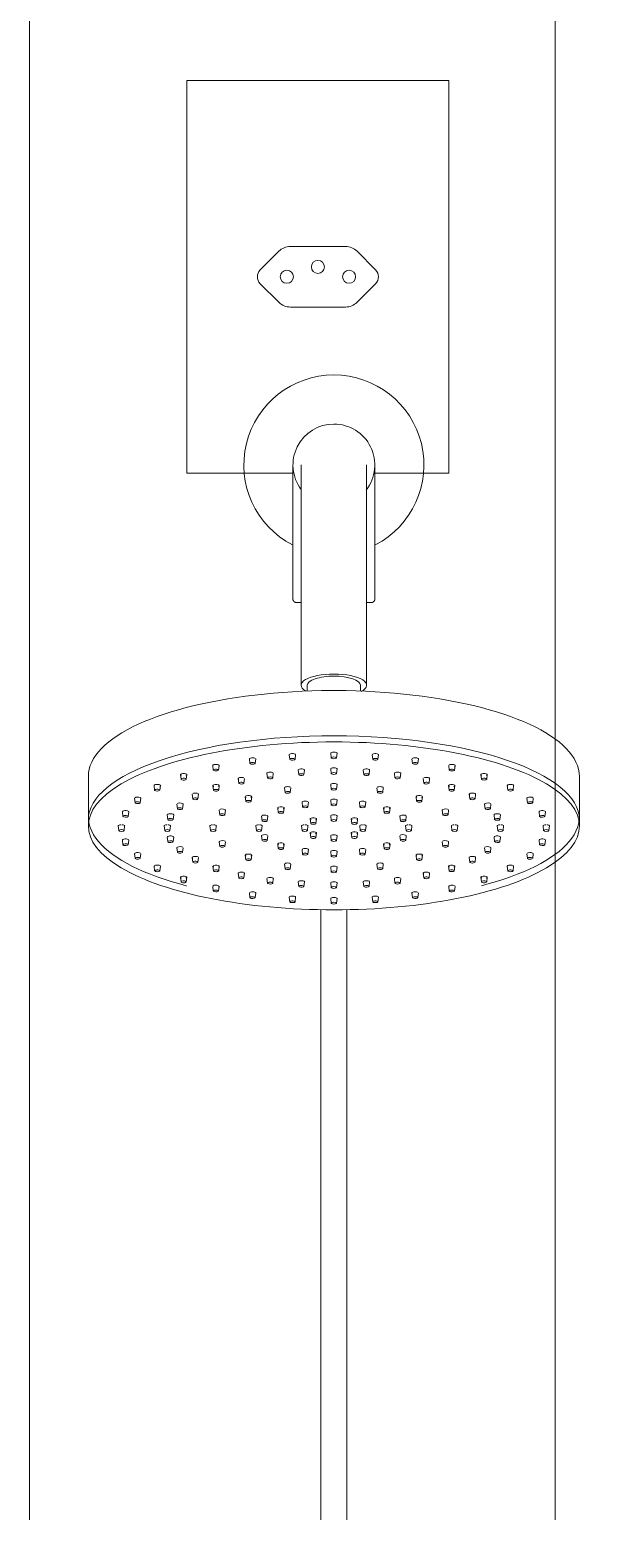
# Model space of a CAD drawing. Header units: millimetres. Extents: x 1525 to 16923, y -16874 to 3225.
# Drawn here: x 7745.4 to 7916.6, y 2102.8 to 2555.5 of the extents above; entities that cross this region are included whole.
import ezdxf

# ---------------------------------------------------------------- set-up
doc = ezdxf.new("R2010")
doc.units = ezdxf.units.MM
for name, color, linetype, lineweight in [('E-ELEC-FIXT', 91, 'Continuous', 9), ('G-ANNO-TEXT', 231, 'Continuous', 9), ('P-SANR-FIXT', 6, 'Continuous', 9)]:
    doc.layers.add(name, color=color, linetype=linetype, lineweight=lineweight)

# ---------------------------------------------------------------- blocks, each defined once
blk = doc.blocks.new('Chuveiro Eden LEED - Único-4865366-ELEVAÇÃO 3 BANHEIRO SUÍTE')
at = {"layer": 'P-SANR-FIXT', "color": 8}
for p, q in [((-15887.28, 2422.5), (-15887.28, 2381.5)), ((-15862.28, 2381.5), (-15862.28, 2422.5)), ((-15884.78, 2385.65), (-15884.78, 2355.21)), ((-15864.78, 2355.21), (-15864.78, 2385.65)), ((-15882.9, 2355.21), (-15882.9, 2353.37)), ((-15866.66, 2353.35), (-15866.66, 2355.21)), ((-15900.59, 2332.73), (-15900.41, 2331.32)), ((-15898.81, 2331.32), (-15898.63, 2332.73)), ((-15888.41, 2333.99), (-15888.24, 2332.58)), ((-15886.64, 2332.58), (-15886.46, 2333.99)), ((-15875.76, 2334.42), (-15875.58, 2333.01)), ((-15873.98, 2333.01), (-15873.81, 2334.42)), ((-15863.1, 2333.99), (-15862.92, 2332.58)), ((-15861.32, 2332.58), (-15861.15, 2333.99)), ((-15850.93, 2332.73), (-15850.75, 2331.32)), ((-15849.15, 2331.32), (-15848.98, 2332.73)), ((-15949.78, 2327.27), (-15949.78, 2315.06)), ((-15921.63, 2327.92), (-15921.46, 2326.51)), ((-15919.86, 2326.51), (-15919.68, 2327.92)), ((-15911.8, 2330.68), (-15911.63, 2329.27)), ((-15910.03, 2329.27), (-15909.85, 2330.68)), ((-15895.23, 2328.3), (-15895.05, 2326.9)), ((-15893.45, 2326.9), (-15893.28, 2328.3)), ((-15885.68, 2329.29), (-15885.51, 2327.89)), ((-15883.91, 2327.89), (-15883.73, 2329.29)), ((-15875.76, 2329.63), (-15875.58, 2328.22)), ((-15873.98, 2328.22), (-15873.81, 2329.63)), ((-15865.83, 2329.29), (-15865.65, 2327.89)), ((-15864.05, 2327.89), (-15863.88, 2329.29)), ((-15856.28, 2328.3), (-15856.11, 2326.9)), ((-15854.51, 2326.9), (-15854.33, 2328.3)), ((-15839.71, 2330.68), (-15839.53, 2329.27)), ((-15837.93, 2329.27), (-15837.76, 2330.68)), ((-15829.88, 2327.92), (-15829.7, 2326.51)), ((-15828.1, 2326.51), (-15827.93, 2327.92)), ((-15799.78, 2315.06), (-15799.78, 2327.27)), ((-15929.7, 2324.55), (-15929.53, 2323.15)), ((-15927.93, 2323.15), (-15927.75, 2324.55)), ((-15911.74, 2324.53), (-15911.56, 2323.12)), ((-15909.96, 2323.12), (-15909.78, 2324.53)), ((-15904.02, 2326.69), (-15903.85, 2325.29)), ((-15902.25, 2325.29), (-15902.07, 2326.69)), ((-15889.87, 2323.88), (-15889.69, 2322.47)), ((-15888.1, 2322.47), (-15887.92, 2323.88)), ((-15875.76, 2324.84), (-15875.58, 2323.43)), ((-15873.98, 2323.43), (-15873.81, 2324.84)), ((-15861.64, 2323.88), (-15861.47, 2322.47)), ((-15859.87, 2322.47), (-15859.69, 2323.88)), ((-15847.49, 2326.69), (-15847.31, 2325.29)), ((-15845.71, 2325.29), (-15845.54, 2326.69)), ((-15839.78, 2324.53), (-15839.6, 2323.12)), ((-15838, 2323.12), (-15837.83, 2324.53)), ((-15821.81, 2324.55), (-15821.63, 2323.15)), ((-15820.03, 2323.15), (-15819.86, 2324.55)), ((-15935.7, 2320.72), (-15935.52, 2319.31)), ((-15933.93, 2319.31), (-15933.75, 2320.72)), ((-15922.77, 2318.88), (-15922.59, 2317.48)), ((-15920.99, 2317.48), (-15920.81, 2318.88)), ((-15918.06, 2321.89), (-15917.89, 2320.49)), ((-15916.29, 2320.49), (-15916.11, 2321.89)), ((-15901.84, 2321.14), (-15901.66, 2319.74)), ((-15900.06, 2319.74), (-15899.89, 2321.14)), ((-15884.51, 2319.46), (-15884.34, 2318.05)), ((-15882.74, 2318.05), (-15882.56, 2319.46)), ((-15875.76, 2320.05), (-15875.58, 2318.64)), ((-15873.98, 2318.64), (-15873.81, 2320.05)), ((-15867, 2319.46), (-15866.82, 2318.05)), ((-15865.22, 2318.05), (-15865.05, 2319.46)), ((-15849.68, 2321.14), (-15849.5, 2319.74)), ((-15847.9, 2319.74), (-15847.72, 2321.14)), ((-15833.45, 2321.89), (-15833.27, 2320.49)), ((-15831.67, 2320.49), (-15831.5, 2321.89)), ((-15828.75, 2318.88), (-15828.57, 2317.48)), ((-15826.97, 2317.48), (-15826.8, 2318.88)), ((-15815.81, 2320.72), (-15815.64, 2319.31)), ((-15814.04, 2319.31), (-15813.86, 2320.72)), ((-15949.78, 2314.12), (-15949.78, 2312.24)), ((-15939.39, 2316.55), (-15939.22, 2315.15)), ((-15937.62, 2315.15), (-15937.44, 2316.55)), ((-15925.66, 2315.62), (-15925.48, 2314.21)), ((-15923.89, 2314.21), (-15923.71, 2315.62)), ((-15909.83, 2317.05), (-15909.65, 2315.65)), ((-15908.06, 2315.65), (-15907.88, 2317.05)), ((-15896.9, 2315.22), (-15896.72, 2313.81)), ((-15895.12, 2313.81), (-15894.95, 2315.22)), ((-15891.94, 2317.76), (-15891.76, 2316.35)), ((-15890.16, 2316.35), (-15889.99, 2317.76)), ((-15882.04, 2314.37), (-15881.86, 2312.97)), ((-15880.26, 2312.97), (-15880.09, 2314.37)), ((-15875.76, 2315.26), (-15875.58, 2313.86)), ((-15873.98, 2313.86), (-15873.81, 2315.26)), ((-15869.47, 2314.37), (-15869.3, 2312.97)), ((-15867.7, 2312.97), (-15867.52, 2314.37)), ((-15859.58, 2317.76), (-15859.4, 2316.35)), ((-15857.8, 2316.35), (-15857.62, 2317.76)), ((-15854.61, 2315.22), (-15854.44, 2313.81)), ((-15852.84, 2313.81), (-15852.66, 2315.22)), ((-15841.68, 2317.05), (-15841.5, 2315.65)), ((-15839.91, 2315.65), (-15839.73, 2317.05)), ((-15825.85, 2315.62), (-15825.67, 2314.21)), ((-15824.08, 2314.21), (-15823.9, 2315.62)), ((-15812.12, 2316.55), (-15811.94, 2315.15)), ((-15810.35, 2315.15), (-15810.17, 2316.55)), ((-15799.78, 2312.24), (-15799.78, 2314.12)), ((-15940.64, 2312.22), (-15940.46, 2310.82)), ((-15938.86, 2310.82), (-15938.69, 2312.22)), ((-15926.64, 2312.22), (-15926.46, 2310.82)), ((-15925.66, 2308.83), (-15925.48, 2307.42)), ((-15924.86, 2310.82), (-15924.69, 2312.22)), ((-15923.89, 2307.42), (-15923.71, 2308.83)), ((-15912.64, 2312.22), (-15912.46, 2310.82)), ((-15910.86, 2310.82), (-15910.69, 2312.22)), ((-15898.64, 2312.22), (-15898.46, 2310.82)), ((-15896.9, 2309.23), (-15896.72, 2307.82)), ((-15896.86, 2310.82), (-15896.69, 2312.22)), ((-15895.12, 2307.82), (-15894.95, 2309.23)), ((-15884.64, 2312.22), (-15884.46, 2310.82)), ((-15882.86, 2310.82), (-15882.69, 2312.22)), ((-15882.04, 2310.08), (-15881.86, 2308.67)), ((-15880.26, 2308.67), (-15880.09, 2310.08)), ((-15875.76, 2309.19), (-15875.58, 2307.78)), ((-15873.98, 2307.78), (-15873.81, 2309.19)), ((-15869.47, 2310.08), (-15869.3, 2308.67)), ((-15867.7, 2308.67), (-15867.52, 2310.08)), ((-15866.87, 2312.22), (-15866.7, 2310.82)), ((-15865.1, 2310.82), (-15864.92, 2312.22)), ((-15854.61, 2309.23), (-15854.44, 2307.82)), ((-15852.87, 2312.22), (-15852.7, 2310.82)), ((-15852.84, 2307.82), (-15852.66, 2309.23)), ((-15851.1, 2310.82), (-15850.92, 2312.22)), ((-15838.87, 2312.22), (-15838.7, 2310.82)), ((-15837.1, 2310.82), (-15836.92, 2312.22)), ((-15825.85, 2308.83), (-15825.67, 2307.42)), ((-15824.87, 2312.22), (-15824.7, 2310.82)), ((-15824.08, 2307.42), (-15823.9, 2308.83)), ((-15823.1, 2310.82), (-15822.92, 2312.22)), ((-15810.87, 2312.22), (-15810.7, 2310.82)), ((-15809.1, 2310.82), (-15808.92, 2312.22)), ((-15939.39, 2307.9), (-15939.22, 2306.49)), ((-15937.62, 2306.49), (-15937.44, 2307.9)), ((-15922.77, 2305.56), (-15922.59, 2304.16)), ((-15920.99, 2304.16), (-15920.81, 2305.56)), ((-15909.83, 2307.4), (-15909.65, 2305.99)), ((-15908.06, 2305.99), (-15907.88, 2307.4)), ((-15891.94, 2306.69), (-15891.76, 2305.28)), ((-15890.16, 2305.28), (-15889.99, 2306.69)), ((-15884.51, 2304.99), (-15884.34, 2303.59)), ((-15882.74, 2303.59), (-15882.56, 2304.99)), ((-15875.76, 2304.4), (-15875.58, 2302.99)), ((-15873.98, 2302.99), (-15873.81, 2304.4)), ((-15867, 2304.99), (-15866.82, 2303.59)), ((-15865.22, 2303.59), (-15865.05, 2304.99)), ((-15859.58, 2306.69), (-15859.4, 2305.28)), ((-15857.8, 2305.28), (-15857.62, 2306.69)), ((-15841.68, 2307.4), (-15841.5, 2305.99)), ((-15839.91, 2305.99), (-15839.73, 2307.4)), ((-15828.75, 2305.56), (-15828.57, 2304.16)), ((-15826.97, 2304.16), (-15826.8, 2305.56)), ((-15812.12, 2307.9), (-15811.94, 2306.49)), ((-15810.35, 2306.49), (-15810.17, 2307.9)), ((-15935.7, 2303.73), (-15935.52, 2302.33)), ((-15933.93, 2302.33), (-15933.75, 2303.73)), ((-15929.7, 2299.9), (-15929.53, 2298.49)), ((-15927.93, 2298.49), (-15927.75, 2299.9)), ((-15918.06, 2302.56), (-15917.89, 2301.15)), ((-15916.29, 2301.15), (-15916.11, 2302.56)), ((-15911.74, 2299.92), (-15911.56, 2298.51)), ((-15909.96, 2298.51), (-15909.78, 2299.92)), ((-15901.84, 2303.3), (-15901.66, 2301.9)), ((-15900.06, 2301.9), (-15899.89, 2303.3)), ((-15889.87, 2300.57), (-15889.69, 2299.16)), ((-15888.1, 2299.16), (-15887.92, 2300.57)), ((-15861.64, 2300.57), (-15861.47, 2299.16)), ((-15859.87, 2299.16), (-15859.69, 2300.57)), ((-15849.68, 2303.3), (-15849.5, 2301.9)), ((-15847.9, 2301.9), (-15847.72, 2303.3)), ((-15839.78, 2299.92), (-15839.6, 2298.51)), ((-15838, 2298.51), (-15837.83, 2299.92)), ((-15833.45, 2302.56), (-15833.27, 2301.15)), ((-15831.67, 2301.15), (-15831.5, 2302.56)), ((-15821.81, 2299.9), (-15821.63, 2298.49)), ((-15820.03, 2298.49), (-15819.86, 2299.9)), ((-15815.81, 2303.73), (-15815.64, 2302.33)), ((-15814.04, 2302.33), (-15813.86, 2303.73)), ((-15921.63, 2296.53), (-15921.46, 2295.13)), ((-15919.86, 2295.13), (-15919.68, 2296.53)), ((-15904.02, 2297.75), (-15903.85, 2296.35)), ((-15902.25, 2296.35), (-15902.07, 2297.75)), ((-15895.23, 2296.15), (-15895.05, 2294.74)), ((-15893.45, 2294.74), (-15893.28, 2296.15)), ((-15885.68, 2295.16), (-15885.51, 2293.75)), ((-15883.91, 2293.75), (-15883.73, 2295.16)), ((-15875.76, 2299.61), (-15875.58, 2298.2)), ((-15873.98, 2298.2), (-15873.81, 2299.61)), ((-15865.83, 2295.16), (-15865.65, 2293.75)), ((-15864.05, 2293.75), (-15863.88, 2295.16)), ((-15856.28, 2296.15), (-15856.11, 2294.74)), ((-15854.51, 2294.74), (-15854.33, 2296.15)), ((-15847.49, 2297.75), (-15847.31, 2296.35)), ((-15845.71, 2296.35), (-15845.54, 2297.75)), ((-15829.88, 2296.53), (-15829.7, 2295.13)), ((-15828.1, 2295.13), (-15827.93, 2296.53)), ((-15911.8, 2293.77), (-15911.63, 2292.37)), ((-15910.03, 2292.37), (-15909.85, 2293.77)), ((-15900.59, 2291.72), (-15900.41, 2290.32)), ((-15898.81, 2290.32), (-15898.63, 2291.72)), ((-15875.76, 2294.82), (-15875.58, 2293.41)), ((-15873.98, 2293.41), (-15873.81, 2294.82)), ((-15850.93, 2291.72), (-15850.75, 2290.32)), ((-15849.15, 2290.32), (-15848.98, 2291.72)), ((-15839.71, 2293.77), (-15839.53, 2292.37)), ((-15837.93, 2292.37), (-15837.76, 2293.77)), ((-15888.41, 2290.46), (-15888.24, 2289.05)), ((-15886.64, 2289.05), (-15886.46, 2290.46)), ((-15878.78, 2286.72), (-15878.78, 1965.96)), ((-15875.76, 2290.03), (-15875.58, 2288.63)), ((-15873.98, 2288.63), (-15873.81, 2290.03)), ((-15870.78, 1965.96), (-15870.78, 2286.72)), ((-15863.1, 2290.46), (-15862.92, 2289.05)), ((-15861.32, 2289.05), (-15861.15, 2290.46))]:
    blk.add_line(p, q, dxfattribs=at)
at = {"layer": 'P-SANR-FIXT', "color": 8, "flags": 128}
for points in [[(-15884.78, 2422.5), (-15884.78, 2422.46), (-15884.78, 2422.32), (-15884.78, 2422.1), (-15884.78, 2421.78), (-15884.78, 2421.38), (-15884.78, 2420.89), (-15884.78, 2420.32), (-15884.78, 2419.66), (-15884.78, 2418.91), (-15884.78, 2418.08), (-15884.78, 2417.17), (-15884.78, 2416.17), (-15884.78, 2415.1), (-15884.78, 2413.95), (-15884.78, 2412.72), (-15884.78, 2411.42), (-15884.78, 2410.04), (-15884.78, 2408.6), (-15884.78, 2407.09), (-15884.78, 2405.52), (-15884.78, 2403.88), (-15884.78, 2402.18), (-15884.78, 2400.43), (-15884.78, 2398.62), (-15884.78, 2396.76), (-15884.78, 2394.85), (-15884.78, 2392.89), (-15884.78, 2390.9), (-15884.78, 2388.86), (-15884.78, 2386.79), (-15884.78, 2385.65)], [(-15864.78, 2385.65), (-15864.78, 2387.74), (-15864.78, 2389.8), (-15864.78, 2391.81), (-15864.78, 2393.79), (-15864.78, 2395.73), (-15864.78, 2397.61), (-15864.78, 2399.45), (-15864.78, 2401.23), (-15864.78, 2402.96), (-15864.78, 2404.63), (-15864.78, 2406.24), (-15864.78, 2407.79), (-15864.78, 2409.27), (-15864.78, 2410.68), (-15864.78, 2412.02), (-15864.78, 2413.29), (-15864.78, 2414.48), (-15864.78, 2415.6), (-15864.78, 2416.64), (-15864.78, 2417.59), (-15864.78, 2418.47), (-15864.78, 2419.26), (-15864.78, 2419.97), (-15864.78, 2420.59), (-15864.78, 2421.13), (-15864.78, 2421.58), (-15864.78, 2421.94), (-15864.78, 2422.21), (-15864.78, 2422.39), (-15864.78, 2422.49), (-15864.78, 2422.5)], [(-15886.28, 2380.5), (-15886.32, 2380.5), (-15886.36, 2380.5), (-15886.4, 2380.51), (-15886.44, 2380.51), (-15886.48, 2380.52), (-15886.52, 2380.53), (-15886.56, 2380.54), (-15886.6, 2380.55), (-15886.63, 2380.56), (-15886.67, 2380.58), (-15886.71, 2380.6), (-15886.74, 2380.61), (-15886.78, 2380.63), (-15886.81, 2380.65), (-15886.85, 2380.67), (-15886.88, 2380.7), (-15886.91, 2380.72), (-15886.94, 2380.75), (-15886.97, 2380.78), (-15887, 2380.8), (-15887.03, 2380.83), (-15887.05, 2380.86), (-15887.08, 2380.89), (-15887.1, 2380.93), (-15887.12, 2380.96), (-15887.14, 2380.99), (-15887.16, 2381.03), (-15887.18, 2381.06), (-15887.2, 2381.1), (-15887.21, 2381.14), (-15887.23, 2381.18), (-15887.24, 2381.21), (-15887.25, 2381.25), (-15887.26, 2381.29), (-15887.27, 2381.33), (-15887.27, 2381.37), (-15887.28, 2381.41), (-15887.28, 2381.45), (-15887.28, 2381.49), (-15887.28, 2381.5)], [(-15862.28, 2381.5), (-15862.28, 2381.46), (-15862.28, 2381.42), (-15862.29, 2381.38), (-15862.29, 2381.34), (-15862.3, 2381.3), (-15862.31, 2381.26), (-15862.32, 2381.22), (-15862.33, 2381.19), (-15862.34, 2381.15), (-15862.36, 2381.11), (-15862.38, 2381.07), (-15862.39, 2381.04), (-15862.41, 2381), (-15862.43, 2380.97), (-15862.46, 2380.94), (-15862.48, 2380.9), (-15862.5, 2380.87), (-15862.53, 2380.84), (-15862.56, 2380.81), (-15862.58, 2380.78), (-15862.61, 2380.76), (-15862.64, 2380.73), (-15862.67, 2380.7), (-15862.71, 2380.68), (-15862.74, 2380.66), (-15862.77, 2380.64), (-15862.81, 2380.62), (-15862.84, 2380.6), (-15862.88, 2380.58), (-15862.92, 2380.57), (-15862.96, 2380.55), (-15862.99, 2380.54), (-15863.03, 2380.53), (-15863.07, 2380.52), (-15863.11, 2380.51), (-15863.15, 2380.51), (-15863.19, 2380.5), (-15863.23, 2380.5), (-15863.27, 2380.5), (-15863.28, 2380.5)], [(-15884.7, 2380.5), (-15884.92, 2380.5), (-15885.13, 2380.5), (-15885.32, 2380.5), (-15885.5, 2380.5), (-15885.66, 2380.5), (-15885.8, 2380.5), (-15885.92, 2380.5), (-15886.03, 2380.5), (-15886.11, 2380.5), (-15886.18, 2380.5), (-15886.23, 2380.5), (-15886.27, 2380.5), (-15886.28, 2380.5), (-15886.28, 2380.5)], [(-15886.28, 2380.5), (-15886.27, 2380.5), (-15886.24, 2380.5), (-15886.2, 2380.5), (-15886.13, 2380.5), (-15886.05, 2380.5), (-15885.95, 2380.5), (-15885.83, 2380.5), (-15885.7, 2380.5), (-15885.54, 2380.5), (-15885.37, 2380.5), (-15885.19, 2380.5), (-15884.98, 2380.5), (-15884.76, 2380.5)], [(-15864.86, 2380.5), (-15864.64, 2380.5), (-15864.43, 2380.5), (-15864.24, 2380.5), (-15864.06, 2380.5), (-15863.9, 2380.5), (-15863.76, 2380.5), (-15863.64, 2380.5), (-15863.54, 2380.5), (-15863.45, 2380.5), (-15863.38, 2380.5), (-15863.33, 2380.5), (-15863.3, 2380.5), (-15863.28, 2380.5), (-15863.28, 2380.5)], [(-15863.28, 2380.5), (-15863.29, 2380.5), (-15863.32, 2380.5), (-15863.36, 2380.5), (-15863.43, 2380.5), (-15863.51, 2380.5), (-15863.61, 2380.5), (-15863.73, 2380.5), (-15863.86, 2380.5), (-15864.02, 2380.5), (-15864.19, 2380.5), (-15864.38, 2380.5), (-15864.58, 2380.5), (-15864.8, 2380.5)], [(-15949.78, 2327.27), (-15949.71, 2328.4), (-15949.52, 2329.52), (-15949.19, 2330.64), (-15948.74, 2331.73), (-15948.17, 2332.81), (-15947.47, 2333.87), (-15946.66, 2334.91), (-15945.74, 2335.93), (-15944.71, 2336.93), (-15943.57, 2337.91), (-15942.32, 2338.86), (-15940.97, 2339.8), (-15939.51, 2340.71), (-15937.96, 2341.6), (-15936.3, 2342.46), (-15934.55, 2343.3), (-15932.71, 2344.11), (-15930.78, 2344.89), (-15928.76, 2345.65), (-15926.65, 2346.38), (-15924.47, 2347.08), (-15922.2, 2347.74), (-15919.86, 2348.38), (-15917.45, 2348.98), (-15914.98, 2349.55), (-15912.44, 2350.08), (-15909.84, 2350.58), (-15907.18, 2351.04), (-15904.48, 2351.47), (-15901.73, 2351.85), (-15898.93, 2352.2), (-15896.1, 2352.52), (-15893.23, 2352.79), (-15890.34, 2353.02), (-15887.42, 2353.21), (-15884.48, 2353.37), (-15881.52, 2353.48), (-15878.56, 2353.55), (-15875.58, 2353.58), (-15874.78, 2353.58)], [(-15799.78, 2327.27), (-15799.85, 2328.4), (-15800.04, 2329.52), (-15800.37, 2330.64), (-15800.82, 2331.73), (-15801.4, 2332.81), (-15802.09, 2333.87), (-15802.9, 2334.91), (-15803.82, 2335.93), (-15804.85, 2336.93), (-15805.99, 2337.91), (-15807.24, 2338.86), (-15808.59, 2339.8), (-15810.05, 2340.71), (-15811.6, 2341.6), (-15813.26, 2342.46), (-15815.01, 2343.3), (-15816.85, 2344.11), (-15818.78, 2344.89), (-15820.8, 2345.65), (-15822.91, 2346.38), (-15825.1, 2347.08), (-15827.36, 2347.74), (-15829.7, 2348.38), (-15832.11, 2348.98), (-15834.58, 2349.55), (-15837.12, 2350.08), (-15839.72, 2350.58), (-15842.38, 2351.04), (-15845.08, 2351.47), (-15847.83, 2351.85), (-15850.63, 2352.2), (-15853.46, 2352.52), (-15856.33, 2352.79), (-15859.22, 2353.02), (-15862.14, 2353.21), (-15865.08, 2353.37), (-15868.04, 2353.48), (-15871.01, 2353.55), (-15873.98, 2353.58), (-15874.78, 2353.58)], [(-15949.78, 2315.06), (-15949.71, 2313.93), (-15949.52, 2312.81), (-15949.19, 2311.7), (-15948.74, 2310.6), (-15948.17, 2309.52), (-15947.47, 2308.46), (-15946.66, 2307.42), (-15945.74, 2306.4), (-15944.71, 2305.4), (-15943.57, 2304.42), (-15942.32, 2303.47), (-15940.97, 2302.53), (-15939.51, 2301.62), (-15937.96, 2300.74), (-15936.3, 2299.87), (-15934.55, 2299.03), (-15932.71, 2298.22), (-15930.78, 2297.44), (-15928.76, 2296.68), (-15926.65, 2295.95), (-15924.47, 2295.26), (-15922.2, 2294.59), (-15919.86, 2293.95), (-15919.85, 2293.95)], [(-15799.78, 2315.06), (-15799.85, 2313.93), (-15800.04, 2312.81), (-15800.37, 2311.7), (-15800.82, 2310.6), (-15801.4, 2309.52), (-15802.09, 2308.46), (-15802.9, 2307.42), (-15803.82, 2306.4), (-15804.85, 2305.4), (-15805.99, 2304.42), (-15807.24, 2303.47), (-15808.59, 2302.53), (-15810.05, 2301.62), (-15811.6, 2300.74), (-15813.26, 2299.87), (-15815.01, 2299.03), (-15816.85, 2298.22), (-15818.78, 2297.44), (-15820.8, 2296.68), (-15822.91, 2295.95), (-15825.1, 2295.26), (-15827.36, 2294.59), (-15829.7, 2293.95)]]:
    blk.add_lwpolyline(points, dxfattribs=at)
at = {"layer": 'P-SANR-FIXT', "color": 8}
for radius, start, end in [(27.5, 90, 242.6033), (27.5, 297.3967, 90), (12.5, 90, 216.9512), (12.5, 322.213, 90)]:
    blk.add_arc((-15874.78, 2422.5), radius, start, end, dxfattribs=at)
for centre, major_axis, start_param, end_param in [((-15874.78, 2355.21), (10, 0), 1.570796, 3.665191), ((-15874.78, 2355.21), (10, 0), 5.703169, 7.853982), ((-15874.78, 2355.21), (8.12, 0), 1.570796, 3.141593), ((-15874.78, 2355.21), (8.12, 0), 0, 1.570796), ((-15874.78, 2314.12), (75, 0), 1.570796, 3.141593), ((-15874.78, 2312.24), (75, 0), 1.570796, 4.712389), ((-15874.78, 2314.12), (75, 0), 0, 1.570796), ((-15874.78, 2312.24), (75, 0), 4.712389, 7.853982), ((-15899.61, 2332.74), (0.976, 0), 1.963495, 3.534292), ((-15899.61, 2331.33), (0.8, 0), 1.963495, 5.105088), ((-15899.61, 2332.74), (0.976, 0), 0.392699, 1.963495), ((-15899.61, 2331.33), (0.8, 0), 0.392699, 1.963495), ((-15887.44, 2334), (0.976, 0), 1.767146, 3.337942), ((-15887.44, 2332.59), (0.8, 0), 1.767146, 4.908739), ((-15887.44, 2334), (0.976, 0), 0.19635, 1.767146), ((-15887.44, 2332.59), (0.8, 0), 0.19635, 1.767146), ((-15887.44, 2332.59), (0.8, 0), 4.908739, 6.240387), ((-15874.78, 2334.43), (0.976, 0), 1.570796, 3.184391), ((-15874.78, 2333.02), (0.8, 0), 1.570796, 4.712389), ((-15874.78, 2334.43), (0.976, 0), 6.240387, 7.853982), ((-15874.78, 2333.02), (0.8, 0), 4.712389, 7.853982), ((-15862.12, 2334), (0.976, 0), 1.374447, 2.945243), ((-15862.12, 2332.59), (0.8, 0), 3.184391, 4.516039), ((-15862.12, 2332.59), (0.8, 0), 1.374447, 2.945243), ((-15862.12, 2332.59), (0.8, 0), 4.516039, 7.657632), ((-15862.12, 2334), (0.976, 0), 6.086836, 7.657632), ((-15849.95, 2332.74), (0.976, 0), 1.178097, 2.748894), ((-15849.95, 2331.33), (0.8, 0), 1.178097, 2.748894), ((-15849.95, 2331.33), (0.8, 0), 4.31969, 7.461283), ((-15849.95, 2332.74), (0.976, 0), 5.890486, 7.338378), ((-15920.66, 2327.93), (0.976, 0), 2.356194, 3.926991), ((-15920.66, 2327.93), (0.976, 0), 5.497787, 8.63938), ((-15910.83, 2330.69), (0.976, 0), 2.159845, 3.730641), ((-15910.83, 2329.28), (0.8, 0), 2.159845, 5.301438), ((-15910.83, 2330.69), (0.976, 0), 6.240387, 8.44303), ((-15910.83, 2329.28), (0.8, 0), 5.301438, 8.44303), ((-15903.05, 2326.71), (0.976, 0), 2.159845, 3.730641), ((-15903.05, 2326.71), (0.976, 0), 0.589049, 2.159845), ((-15899.61, 2331.33), (0.8, 0), 5.105088, 6.240387), ((-15894.25, 2328.32), (0.976, 0), 1.963495, 3.534292), ((-15894.25, 2326.91), (0.8, 0), 1.963495, 5.105088), ((-15894.25, 2328.32), (0.976, 0), 0.392699, 1.963495), ((-15894.25, 2326.91), (0.8, 0), 5.105088, 8.246681), ((-15884.71, 2329.31), (0.976, 0), 1.767146, 3.337942), ((-15884.71, 2327.9), (0.8, 0), 1.767146, 4.908739), ((-15884.71, 2329.31), (0.976, 0), 0.19635, 1.767146), ((-15884.71, 2327.9), (0.8, 0), 0.19635, 1.767146), ((-15884.71, 2327.9), (0.8, 0), 4.908739, 6.240387), ((-15874.78, 2329.64), (0.976, 0), 1.570796, 3.184391), ((-15874.78, 2328.23), (0.8, 0), 1.570796, 4.712389), ((-15874.78, 2329.64), (0.976, 0), 6.240387, 7.853982), ((-15874.78, 2328.23), (0.8, 0), 4.712389, 7.853982), ((-15864.85, 2329.31), (0.976, 0), 1.374447, 2.945243), ((-15864.85, 2327.9), (0.8, 0), 3.184391, 4.516039), ((-15864.85, 2327.9), (0.8, 0), 1.374447, 2.945243), ((-15864.85, 2327.9), (0.8, 0), 4.516039, 7.657632), ((-15864.85, 2329.31), (0.976, 0), 6.086836, 7.657632), ((-15855.31, 2326.91), (0.8, 0), 1.178097, 4.31969), ((-15855.31, 2328.32), (0.976, 0), 1.178097, 2.748894), ((-15855.31, 2326.91), (0.8, 0), 4.31969, 7.461283), ((-15855.31, 2328.32), (0.976, 0), 5.890486, 7.461283), ((-15849.95, 2331.33), (0.8, 0), 3.184391, 4.31969), ((-15846.51, 2326.71), (0.976, 0), 0.981748, 2.552544), ((-15846.51, 2326.71), (0.976, 0), 5.694137, 7.264933), ((-15838.73, 2330.69), (0.976, 0), 0.981748, 3.184391), ((-15838.73, 2329.28), (0.8, 0), 0.981748, 4.12334), ((-15838.73, 2329.28), (0.8, 0), 4.12334, 7.264933), ((-15838.73, 2330.69), (0.976, 0), 5.694137, 7.264933), ((-15828.9, 2327.93), (0.976, 0), 0.785398, 3.926991), ((-15828.9, 2327.93), (0.976, 0), 5.497787, 7.068583), ((-15928.73, 2324.57), (0.976, 0), 2.552544, 3.184391), ((-15928.73, 2323.16), (0.8, 0), 2.552544, 5.694137), ((-15928.73, 2324.57), (0.976, 0), 5.694137, 8.835729), ((-15928.73, 2323.16), (0.8, 0), 5.694137, 8.835729), ((-15920.66, 2326.52), (0.8, 0), 2.356194, 5.497787), ((-15920.66, 2326.52), (0.8, 0), 5.497787, 8.63938), ((-15910.76, 2324.54), (0.976, 0), 2.356194, 3.926991), ((-15910.76, 2323.14), (0.8, 0), 2.356194, 5.497787), ((-15910.76, 2324.54), (0.976, 0), 5.497787, 8.63938), ((-15910.76, 2323.14), (0.8, 0), 5.497787, 8.63938), ((-15903.05, 2325.3), (0.8, 0), 2.159845, 5.301438), ((-15903.05, 2325.3), (0.8, 0), 5.301438, 8.44303), ((-15888.89, 2323.89), (0.976, 0), 1.963495, 3.534292), ((-15888.89, 2322.48), (0.8, 0), 1.963495, 5.105088), ((-15888.89, 2323.89), (0.976, 0), 0.392699, 1.963495), ((-15888.89, 2322.48), (0.8, 0), 5.105088, 8.246681), ((-15874.78, 2324.85), (0.976, 0), 1.570796, 3.184391), ((-15874.78, 2323.44), (0.8, 0), 1.570796, 4.712389), ((-15874.78, 2324.85), (0.976, 0), 6.240387, 7.853982), ((-15874.78, 2323.44), (0.8, 0), 4.712389, 7.853982), ((-15860.67, 2323.89), (0.976, 0), 1.178097, 2.748894), ((-15860.67, 2322.48), (0.8, 0), 1.178097, 4.31969), ((-15860.67, 2322.48), (0.8, 0), 4.31969, 7.461283), ((-15860.67, 2323.89), (0.976, 0), 5.890486, 7.461283), ((-15846.51, 2325.3), (0.8, 0), 0.981748, 4.12334), ((-15846.51, 2325.3), (0.8, 0), 4.12334, 7.264933), ((-15838.8, 2324.54), (0.976, 0), 0.785398, 3.926991), ((-15838.8, 2323.14), (0.8, 0), 0.785398, 3.926991), ((-15838.8, 2323.14), (0.8, 0), 3.926991, 7.068583), ((-15838.8, 2324.54), (0.976, 0), 5.497787, 7.068583), ((-15828.9, 2326.52), (0.8, 0), 0.785398, 3.926991), ((-15828.9, 2326.52), (0.8, 0), 3.926991, 7.068583), ((-15820.83, 2324.57), (0.976, 0), 0.589049, 3.730641), ((-15820.83, 2323.16), (0.8, 0), 0.589049, 3.730641), ((-15820.83, 2323.16), (0.8, 0), 3.730641, 6.872234), ((-15820.83, 2324.57), (0.976, 0), 6.240387, 6.872234), ((-15934.72, 2320.73), (0.976, 0), 5.890486, 9.032079), ((-15934.72, 2319.32), (0.8, 0), 2.748894, 5.890486), ((-15934.72, 2319.32), (0.8, 0), 5.890486, 9.032079), ((-15921.79, 2318.9), (0.976, 0), 5.890486, 9.032079), ((-15917.09, 2320.5), (0.8, 0), 2.552544, 5.694137), ((-15917.09, 2321.91), (0.976, 0), 5.694137, 8.835729), ((-15917.09, 2320.5), (0.8, 0), 5.694137, 8.835729), ((-15900.86, 2321.16), (0.976, 0), 2.356194, 3.926991), ((-15900.86, 2319.75), (0.8, 0), 2.356194, 5.497787), ((-15900.86, 2321.16), (0.976, 0), 5.497787, 8.63938), ((-15900.86, 2319.75), (0.8, 0), 5.497787, 8.63938), ((-15890.96, 2317.77), (0.976, 0), 2.356194, 3.926991), ((-15890.96, 2317.77), (0.976, 0), 5.497787, 8.63938), ((-15883.54, 2319.47), (0.976, 0), 1.963495, 3.534292), ((-15883.54, 2318.06), (0.8, 0), 1.963495, 5.105088), ((-15883.54, 2319.47), (0.976, 0), 0.392699, 1.963495), ((-15883.54, 2318.06), (0.8, 0), 5.105088, 8.246681), ((-15874.78, 2320.07), (0.976, 0), 1.570796, 3.184391), ((-15874.78, 2318.66), (0.8, 0), 1.570796, 4.712389), ((-15874.78, 2320.07), (0.976, 0), 6.240387, 7.853982), ((-15874.78, 2318.66), (0.8, 0), 4.712389, 7.853982), ((-15866.02, 2319.47), (0.976, 0), 1.178097, 2.748894), ((-15866.02, 2318.06), (0.8, 0), 1.178097, 4.31969), ((-15866.02, 2318.06), (0.8, 0), 4.31969, 7.461283), ((-15866.02, 2319.47), (0.976, 0), 5.890486, 7.461283), ((-15858.6, 2317.77), (0.976, 0), 0.785398, 3.926991), ((-15858.6, 2317.77), (0.976, 0), 5.497787, 7.068583), ((-15848.7, 2321.16), (0.976, 0), 0.785398, 3.926991), ((-15848.7, 2319.75), (0.8, 0), 0.785398, 3.926991), ((-15848.7, 2319.75), (0.8, 0), 3.926991, 7.068583), ((-15848.7, 2321.16), (0.976, 0), 5.497787, 7.068583), ((-15832.47, 2321.91), (0.976, 0), 0.589049, 3.730641), ((-15832.47, 2320.5), (0.8, 0), 0.589049, 3.730641), ((-15832.47, 2320.5), (0.8, 0), 3.730641, 6.872234), ((-15832.47, 2321.91), (0.976, 0), 6.240387, 6.872234), ((-15827.77, 2318.9), (0.976, 0), 0.392699, 3.534292), ((-15827.77, 2317.49), (0.8, 0), 0.392699, 3.534292), ((-15814.84, 2320.73), (0.976, 0), 0.392699, 3.534292), ((-15814.84, 2319.32), (0.8, 0), 0.392699, 3.534292), ((-15814.84, 2319.32), (0.8, 0), 3.534292, 6.675884), ((-15938.42, 2316.57), (0.976, 0), 6.086836, 9.228428), ((-15938.42, 2315.16), (0.8, 0), 3.184391, 6.086836), ((-15938.42, 2315.16), (0.8, 0), 6.086836, 9.228428), ((-15924.69, 2315.63), (0.976, 0), 6.086836, 9.228428), ((-15924.69, 2314.22), (0.8, 0), 3.184391, 6.086836), ((-15924.69, 2314.22), (0.8, 0), 6.086836, 9.228428), ((-15921.79, 2317.49), (0.8, 0), 2.748894, 5.890486), ((-15921.79, 2317.49), (0.8, 0), 5.890486, 9.032079), ((-15908.86, 2317.07), (0.976, 0), 5.890486, 9.032079), ((-15908.86, 2315.66), (0.8, 0), 2.748894, 5.890486), ((-15908.86, 2315.66), (0.8, 0), 5.890486, 9.032079), ((-15895.92, 2313.82), (0.8, 0), 2.748894, 5.890486), ((-15895.92, 2315.23), (0.976, 0), 5.890486, 9.032079), ((-15895.92, 2313.82), (0.8, 0), 5.890486, 9.032079), ((-15890.96, 2316.36), (0.8, 0), 2.356194, 5.497787), ((-15890.96, 2316.36), (0.8, 0), 5.497787, 8.63938), ((-15881.06, 2314.39), (0.976, 0), 2.356194, 3.926991), ((-15881.06, 2314.39), (0.976, 0), 5.497787, 8.63938), ((-15881.06, 2312.98), (0.8, 0), 5.497787, 8.63938), ((-15874.78, 2315.28), (0.976, 0), 1.570796, 3.184391), ((-15874.78, 2313.87), (0.8, 0), 1.570796, 4.712389), ((-15874.78, 2315.28), (0.976, 0), 6.240387, 7.853982), ((-15874.78, 2313.87), (0.8, 0), 4.712389, 7.853982), ((-15868.5, 2314.39), (0.976, 0), 0.785398, 3.926991), ((-15868.5, 2312.98), (0.8, 0), 0.785398, 3.926991), ((-15868.5, 2314.39), (0.976, 0), 5.497787, 7.068583), ((-15858.6, 2316.36), (0.8, 0), 0.785398, 3.926991), ((-15858.6, 2316.36), (0.8, 0), 3.926991, 7.068583), ((-15853.64, 2315.23), (0.976, 0), 0.392699, 3.534292), ((-15853.64, 2313.82), (0.8, 0), 0.392699, 3.534292), ((-15853.64, 2313.82), (0.8, 0), 3.534292, 6.675884), ((-15840.71, 2317.07), (0.976, 0), 0.392699, 3.534292), ((-15840.71, 2315.66), (0.8, 0), 0.392699, 3.534292), ((-15840.71, 2315.66), (0.8, 0), 3.534292, 6.675884), ((-15827.77, 2317.49), (0.8, 0), 3.534292, 6.675884), ((-15824.88, 2315.63), (0.976, 0), 0.19635, 3.337942), ((-15824.88, 2314.22), (0.8, 0), 0.19635, 3.337942), ((-15824.88, 2314.22), (0.8, 0), 3.337942, 6.240387), ((-15811.14, 2316.57), (0.976, 0), 0.19635, 3.337942), ((-15811.14, 2315.16), (0.8, 0), 0.19635, 3.337942), ((-15811.14, 2315.16), (0.8, 0), 3.337942, 6.240387), ((-15939.66, 2312.24), (0.976, 0), 1.726393, 3.141593), ((-15939.66, 2312.24), (0.976, 0), 3.141593, 3.184391), ((-15939.66, 2310.83), (0.8, 0), 0, 3.141593), ((-15939.66, 2310.83), (0.8, 0), 3.141593, 6.283185), ((-15939.66, 2312.24), (0.976, 0), 0, 1.4152), ((-15939.66, 2312.24), (0.976, 0), 6.240387, 6.283185), ((-15925.66, 2312.24), (0.976, 0), 1.726393, 3.141593), ((-15925.66, 2312.24), (0.976, 0), 3.141593, 3.184391), ((-15925.66, 2310.83), (0.8, 0), 0, 3.141593), ((-15925.66, 2310.83), (0.8, 0), 3.141593, 6.283185), ((-15924.69, 2308.84), (0.976, 0), 0.19635, 3.337942), ((-15925.66, 2312.24), (0.976, 0), 0, 1.4152), ((-15925.66, 2312.24), (0.976, 0), 6.240387, 6.283185), ((-15911.66, 2312.24), (0.976, 0), 1.726393, 3.141593), ((-15911.66, 2312.24), (0.976, 0), 3.141593, 3.184391), ((-15911.66, 2310.83), (0.8, 0), 0, 3.141593), ((-15911.66, 2310.83), (0.8, 0), 3.141593, 6.283185), ((-15911.66, 2312.24), (0.976, 0), 0, 1.4152), ((-15911.66, 2312.24), (0.976, 0), 6.240387, 6.283185), ((-15897.66, 2312.24), (0.976, 0), 1.726393, 3.141593), ((-15897.66, 2312.24), (0.976, 0), 3.141593, 3.184391), ((-15897.66, 2310.83), (0.8, 0), 0, 3.141593), ((-15897.66, 2310.83), (0.8, 0), 3.141593, 6.283185), ((-15897.66, 2312.24), (0.976, 0), 0, 1.4152), ((-15895.92, 2309.24), (0.976, 0), 0.392699, 3.534292), ((-15897.66, 2312.24), (0.976, 0), 6.240387, 6.283185), ((-15883.66, 2312.24), (0.976, 0), 1.726393, 3.141593), ((-15883.66, 2312.24), (0.976, 0), 3.141593, 3.184391), ((-15883.66, 2310.83), (0.8, 0), 0, 3.141593), ((-15883.66, 2310.83), (0.8, 0), 3.141593, 6.283185), ((-15883.66, 2312.24), (0.976, 0), 0, 1.4152), ((-15883.66, 2312.24), (0.976, 0), 6.240387, 6.283185), ((-15881.06, 2310.09), (0.976, 0), 0.785398, 3.926991), ((-15881.06, 2312.98), (0.8, 0), 2.356194, 5.497787), ((-15881.06, 2308.68), (0.8, 0), 0.785398, 3.926991), ((-15881.06, 2308.68), (0.8, 0), 3.926991, 7.068583), ((-15881.06, 2310.09), (0.976, 0), 5.497787, 7.068583), ((-15874.78, 2309.2), (0.976, 0), 1.570796, 3.184391), ((-15874.78, 2309.2), (0.976, 0), 6.240387, 7.853982), ((-15868.5, 2310.09), (0.976, 0), 2.356194, 3.926991), ((-15868.5, 2308.68), (0.8, 0), 2.356194, 5.497787), ((-15868.5, 2310.09), (0.976, 0), 5.497787, 8.63938), ((-15868.5, 2312.98), (0.8, 0), 3.926991, 7.068583), ((-15868.5, 2308.68), (0.8, 0), 5.497787, 8.63938), ((-15865.9, 2312.24), (0.976, 0), 1.726393, 3.141593), ((-15865.9, 2312.24), (0.976, 0), 3.141593, 3.184391), ((-15865.9, 2310.83), (-0.8, 0), 3.141593, 6.283185), ((-15865.9, 2310.83), (0.8, 0), 3.141593, 6.283185), ((-15865.9, 2312.24), (-0.976, 0), 3.141593, 4.556792), ((-15865.9, 2312.24), (0.976, 0), 6.240387, 6.283185), ((-15853.64, 2309.24), (0.976, 0), 5.890486, 9.032079), ((-15851.9, 2312.24), (0.976, 0), 1.726393, 3.141593), ((-15851.9, 2312.24), (0.976, 0), 3.141593, 3.184391), ((-15851.9, 2310.83), (0.8, 0), 0, 3.141593), ((-15851.9, 2310.83), (0.8, 0), 3.141593, 6.283185), ((-15851.9, 2312.24), (0.976, 0), 0, 1.4152), ((-15851.9, 2312.24), (0.976, 0), 6.240387, 6.283185), ((-15837.9, 2312.24), (0.976, 0), 1.726393, 3.141593), ((-15837.9, 2312.24), (0.976, 0), 3.141593, 3.184391), ((-15837.9, 2310.83), (0.8, 0), 0, 3.141593), ((-15837.9, 2310.83), (0.8, 0), 3.141593, 6.283185), ((-15837.9, 2312.24), (0.976, 0), 0, 1.4152), ((-15837.9, 2312.24), (0.976, 0), 6.240387, 6.283185), ((-15824.88, 2308.84), (0.976, 0), 6.086836, 9.228428), ((-15823.9, 2312.24), (0.976, 0), 1.726393, 3.141593), ((-15823.9, 2312.24), (0.976, 0), 3.141593, 3.184391), ((-15823.9, 2310.83), (0.8, 0), 0, 3.141593), ((-15823.9, 2310.83), (0.8, 0), 3.141593, 6.283185), ((-15823.9, 2312.24), (0.976, 0), 0, 1.4152), ((-15823.9, 2312.24), (0.976, 0), 6.240387, 6.283185), ((-15809.9, 2312.24), (0.976, 0), 1.726393, 3.141593), ((-15809.9, 2312.24), (0.976, 0), 3.141593, 3.184391), ((-15809.9, 2310.83), (0.8, 0), 0, 3.141593), ((-15809.9, 2310.83), (0.8, 0), 3.141593, 6.283185), ((-15809.9, 2312.24), (0.976, 0), 0, 1.4152), ((-15809.9, 2312.24), (0.976, 0), 6.240387, 6.283185), ((-15938.42, 2307.91), (0.976, 0), 0.19635, 3.337942), ((-15938.42, 2306.5), (0.8, 0), 0.19635, 3.337942), ((-15938.42, 2306.5), (0.8, 0), 3.337942, 6.240387), ((-15924.69, 2307.43), (0.8, 0), 0.19635, 3.337942), ((-15924.69, 2307.43), (0.8, 0), 3.337942, 6.240387), ((-15921.79, 2305.58), (0.976, 0), 0.392699, 3.534292), ((-15921.79, 2304.17), (0.8, 0), 0.392699, 3.534292), ((-15921.79, 2304.17), (0.8, 0), 3.534292, 6.675884), ((-15908.86, 2307.41), (0.976, 0), 0.392699, 3.534292), ((-15908.86, 2306), (0.8, 0), 0.392699, 3.534292), ((-15908.86, 2306), (0.8, 0), 3.534292, 6.675884), ((-15895.92, 2307.83), (0.8, 0), 0.392699, 3.534292), ((-15895.92, 2307.83), (0.8, 0), 3.917278, 6.675884), ((-15890.96, 2306.7), (0.976, 0), 0.785398, 3.926991), ((-15890.96, 2305.3), (0.8, 0), 0.785398, 3.926991), ((-15890.96, 2305.3), (0.8, 0), 3.926991, 7.068583), ((-15890.96, 2306.7), (0.976, 0), 5.497787, 7.068583), ((-15883.54, 2305.01), (0.976, 0), 1.178097, 2.748894), ((-15883.54, 2305.01), (0.976, 0), 5.890486, 7.461283), ((-15874.78, 2304.41), (0.976, 0), 1.570796, 3.184391), ((-15874.78, 2307.79), (0.8, 0), 1.570796, 4.712389), ((-15874.78, 2307.79), (0.8, 0), 4.712389, 7.853982), ((-15874.78, 2304.41), (0.976, 0), 6.240387, 7.853982), ((-15866.02, 2305.01), (0.976, 0), 1.963495, 3.534292), ((-15866.02, 2305.01), (0.976, 0), 0.392699, 1.963495), ((-15858.6, 2306.7), (0.976, 0), 2.356194, 3.926991), ((-15858.6, 2305.3), (0.8, 0), 2.356194, 5.497787), ((-15858.6, 2306.7), (0.976, 0), 5.497787, 8.63938), ((-15858.6, 2305.3), (0.8, 0), 5.497787, 8.63938), ((-15853.64, 2307.83), (0.8, 0), 2.748894, 5.890486), ((-15853.64, 2307.83), (0.8, 0), 5.890486, 9.032079), ((-15840.71, 2307.41), (0.976, 0), 5.890486, 9.032079), ((-15840.71, 2306), (0.8, 0), 2.748894, 5.890486), ((-15840.71, 2306), (0.8, 0), 5.890486, 9.032079), ((-15827.77, 2305.58), (0.976, 0), 5.890486, 9.032079), ((-15827.77, 2304.17), (0.8, 0), 2.748894, 5.890486), ((-15827.77, 2304.17), (0.8, 0), 5.890486, 9.032079), ((-15824.88, 2307.43), (0.8, 0), 3.184391, 6.086836), ((-15824.88, 2307.43), (0.8, 0), 6.086836, 9.228428), ((-15811.14, 2307.91), (0.976, 0), 6.086836, 9.228428), ((-15811.14, 2306.5), (0.8, 0), 3.184391, 6.086836), ((-15811.14, 2306.5), (0.8, 0), 6.086836, 9.228428), ((-15934.72, 2303.75), (0.976, 0), 0.392699, 3.534292), ((-15934.72, 2302.34), (0.8, 0), 0.392699, 3.534292), ((-15934.72, 2302.34), (0.8, 0), 3.534292, 6.675884), ((-15928.73, 2299.91), (0.976, 0), 0.589049, 3.730641), ((-15928.73, 2299.91), (0.976, 0), 6.240387, 6.872234), ((-15917.09, 2302.57), (0.976, 0), 0.589049, 3.730641), ((-15917.09, 2301.16), (0.8, 0), 0.589049, 3.730641), ((-15917.09, 2301.16), (0.8, 0), 3.730641, 6.872234), ((-15910.76, 2299.93), (0.976, 0), 0.785398, 3.926991), ((-15910.76, 2299.93), (0.976, 0), 5.497787, 7.068583), ((-15900.86, 2303.32), (0.976, 0), 0.785398, 3.926991), ((-15900.86, 2301.91), (0.8, 0), 0.785398, 3.926991), ((-15900.86, 2301.91), (0.8, 0), 3.926991, 7.068583), ((-15900.86, 2303.32), (0.976, 0), 5.497787, 7.068583), ((-15888.89, 2300.58), (0.976, 0), 1.178097, 2.788829), ((-15888.89, 2300.58), (0.976, 0), 5.890486, 7.461283), ((-15883.54, 2303.6), (0.8, 0), 3.184391, 4.31969), ((-15883.54, 2303.6), (0.8, 0), 1.178097, 2.748894), ((-15883.54, 2303.6), (0.8, 0), 4.31969, 7.461283), ((-15874.78, 2299.62), (0.976, 0), 1.570796, 3.184391), ((-15874.78, 2303), (0.8, 0), 1.570796, 4.712389), ((-15874.78, 2303), (0.8, 0), 4.712389, 7.853982), ((-15874.78, 2299.62), (0.976, 0), 6.240387, 7.853982), ((-15866.02, 2303.6), (0.8, 0), 1.963495, 5.105088), ((-15866.02, 2303.6), (0.8, 0), 0.392699, 1.963495), ((-15866.02, 2303.6), (0.8, 0), 5.105088, 6.240387), ((-15860.67, 2300.58), (0.976, 0), 1.963495, 3.534292), ((-15860.67, 2300.58), (0.976, 0), 0.352764, 1.963495), ((-15848.7, 2303.32), (0.976, 0), 2.356194, 3.926991), ((-15848.7, 2301.91), (0.8, 0), 2.356194, 5.497787), ((-15848.7, 2303.32), (0.976, 0), 5.497787, 8.63938), ((-15848.7, 2301.91), (0.8, 0), 5.497787, 8.63938), ((-15838.8, 2299.93), (0.976, 0), 2.356194, 3.926991), ((-15838.8, 2299.93), (0.976, 0), 5.497787, 8.63938), ((-15832.47, 2302.57), (0.976, 0), 2.552544, 3.184391), ((-15832.47, 2301.16), (0.8, 0), 2.552544, 5.694137), ((-15832.47, 2302.57), (0.976, 0), 5.694137, 8.835729), ((-15832.47, 2301.16), (0.8, 0), 5.694137, 8.835729), ((-15820.83, 2299.91), (0.976, 0), 2.552544, 3.184391), ((-15820.83, 2299.91), (0.976, 0), 5.694137, 8.835729), ((-15814.84, 2303.75), (0.976, 0), 5.890486, 9.032079), ((-15814.84, 2302.34), (0.8, 0), 2.748894, 5.511044), ((-15814.84, 2302.34), (0.8, 0), 5.890486, 9.032079), ((-15928.73, 2298.5), (0.8, 0), 0.589049, 3.730641), ((-15928.73, 2298.5), (0.8, 0), 3.730641, 6.872234), ((-15920.66, 2296.55), (0.976, 0), 0.785398, 3.926991), ((-15920.66, 2295.14), (0.8, 0), 0.785398, 3.926991), ((-15920.66, 2295.14), (0.8, 0), 3.926991, 7.068583), ((-15920.66, 2296.55), (0.976, 0), 5.497787, 7.068583), ((-15910.76, 2298.52), (0.8, 0), 0.785398, 3.926991), ((-15910.76, 2298.52), (0.8, 0), 3.926991, 7.068583), ((-15903.05, 2297.77), (0.976, 0), 0.981748, 3.184391), ((-15903.05, 2296.36), (0.8, 0), 0.981748, 4.12334), ((-15903.05, 2296.36), (0.8, 0), 4.12334, 7.264933), ((-15903.05, 2297.77), (0.976, 0), 5.694137, 7.264933), ((-15894.25, 2296.16), (0.976, 0), 1.178097, 2.748894), ((-15894.25, 2296.16), (0.976, 0), 5.890486, 7.461283), ((-15888.89, 2299.17), (0.8, 0), 3.184391, 4.31969), ((-15888.89, 2299.17), (0.8, 0), 1.178097, 2.748894), ((-15888.89, 2299.17), (0.8, 0), 4.31969, 7.461283), ((-15884.71, 2295.17), (0.976, 0), 1.374447, 2.945243), ((-15884.71, 2295.17), (0.976, 0), 6.086836, 7.657632), ((-15874.78, 2294.84), (0.976, 0), 1.570796, 3.184391), ((-15874.78, 2298.21), (0.8, 0), 1.570796, 4.712389), ((-15874.78, 2298.21), (0.8, 0), 4.712389, 7.853982), ((-15874.78, 2294.84), (0.976, 0), 6.240387, 7.853982), ((-15864.85, 2295.17), (0.976, 0), 1.767146, 3.337942), ((-15864.85, 2295.17), (0.976, 0), 0.19635, 1.767146), ((-15860.67, 2299.17), (0.8, 0), 1.963495, 3.534292), ((-15860.67, 2299.17), (0.8, 0), 3.784073, 5.105088), ((-15860.67, 2299.17), (0.8, 0), 0.392699, 1.963495), ((-15860.67, 2299.17), (0.8, 0), 5.105088, 6.240387), ((-15855.31, 2296.16), (0.976, 0), 1.963495, 3.534292), ((-15855.31, 2296.16), (0.976, 0), 0.392699, 1.963495), ((-15846.51, 2297.77), (0.976, 0), 2.159845, 3.730641), ((-15846.51, 2296.36), (0.8, 0), 2.159845, 5.301438), ((-15846.51, 2297.77), (0.976, 0), 6.240387, 8.44303), ((-15846.51, 2296.36), (0.8, 0), 5.301438, 8.44303), ((-15838.8, 2298.52), (0.8, 0), 2.356194, 5.497787), ((-15838.8, 2298.52), (0.8, 0), 5.497787, 8.63938), ((-15828.9, 2296.55), (0.976, 0), 2.356194, 3.926991), ((-15828.9, 2295.14), (0.8, 0), 2.356194, 5.497787), ((-15828.9, 2296.55), (0.976, 0), 5.497787, 8.63938), ((-15828.9, 2295.14), (0.8, 0), 5.497787, 8.63938), ((-15820.83, 2298.5), (0.8, 0), 2.552544, 5.694137), ((-15820.83, 2298.5), (0.8, 0), 5.694137, 8.835729), ((-15910.83, 2293.79), (0.976, 0), 0.981748, 3.184391), ((-15910.83, 2292.38), (0.8, 0), 0.981748, 4.12334), ((-15910.83, 2292.38), (0.8, 0), 4.12334, 7.264933), ((-15910.83, 2293.79), (0.976, 0), 5.694137, 7.264933), ((-15899.61, 2291.74), (0.976, 0), 1.178097, 2.748894), ((-15899.61, 2291.74), (0.976, 0), 5.890486, 7.461283), ((-15894.25, 2294.75), (0.8, 0), 3.184391, 4.31969), ((-15894.25, 2294.75), (0.8, 0), 1.178097, 2.748894), ((-15894.25, 2294.75), (0.8, 0), 4.31969, 7.461283), ((-15887.44, 2290.47), (0.976, 0), 1.374447, 2.945243), ((-15887.44, 2290.47), (0.976, 0), 6.086836, 7.657632), ((-15884.71, 2293.76), (0.8, 0), 3.184391, 4.516039), ((-15884.71, 2293.76), (0.8, 0), 1.374447, 2.945243), ((-15884.71, 2293.76), (0.8, 0), 4.516039, 7.657632), ((-15874.78, 2293.43), (0.8, 0), 1.570796, 4.712389), ((-15874.78, 2293.43), (0.8, 0), 4.712389, 7.853982), ((-15864.85, 2293.76), (0.8, 0), 1.767146, 4.908739), ((-15864.85, 2293.76), (0.8, 0), 0.19635, 1.767146), ((-15864.85, 2293.76), (0.8, 0), 4.908739, 6.240387), ((-15862.12, 2290.47), (0.976, 0), 1.767146, 3.337942), ((-15862.12, 2290.47), (0.976, 0), 0.19635, 1.767146), ((-15855.31, 2294.75), (0.8, 0), 1.963495, 5.105088), ((-15855.31, 2294.75), (0.8, 0), 0.392699, 1.963495), ((-15855.31, 2294.75), (0.8, 0), 5.105088, 6.240387), ((-15849.95, 2291.74), (0.976, 0), 1.963495, 3.534292), ((-15849.95, 2291.74), (0.976, 0), 0.392699, 1.963495), ((-15849.95, 2290.33), (0.8, 0), 0.392699, 1.963495), ((-15838.73, 2293.79), (0.976, 0), 2.159845, 3.730641), ((-15838.73, 2292.38), (0.8, 0), 2.159845, 5.301438), ((-15838.73, 2293.79), (0.976, 0), 6.161534, 8.44303), ((-15838.73, 2292.38), (0.8, 0), 5.301438, 8.44303), ((-15899.61, 2290.33), (0.8, 0), 3.184391, 4.31969), ((-15899.61, 2290.33), (0.8, 0), 1.178097, 2.748894), ((-15899.61, 2290.33), (0.8, 0), 4.31969, 7.461283), ((-15887.44, 2289.06), (0.8, 0), 3.184391, 4.516039), ((-15887.44, 2289.06), (0.8, 0), 1.374447, 2.945243), ((-15887.44, 2289.06), (0.8, 0), 4.516039, 7.657632), ((-15874.78, 2290.05), (0.976, 0), 1.570796, 3.184391), ((-15874.78, 2288.64), (0.8, 0), 1.570796, 4.712389), ((-15874.78, 2290.05), (0.976, 0), 6.240387, 7.853982), ((-15874.78, 2288.64), (0.8, 0), 4.712389, 7.853982), ((-15862.12, 2289.06), (0.8, 0), 1.767146, 4.908739), ((-15862.12, 2289.06), (0.8, 0), 0.19635, 1.767146), ((-15862.12, 2289.06), (0.8, 0), 4.908739, 6.240387), ((-15849.95, 2290.33), (0.8, 0), 1.963495, 5.105088), ((-15849.95, 2290.33), (0.8, 0), 5.105088, 6.240387)]:
    blk.add_ellipse(centre, major_axis=major_axis, ratio=0.34202, start_param=start_param, end_param=end_param, dxfattribs=at)
blk = doc.blocks.new('CRT_Tomadas e Interruptores - Tomada 10A 1s-4755756-ELEVAÇÃO 3 BANHEIRO SUÍTE')
at = {"layer": 'E-ELEC-FIXT'}
for p, q in [((-15839.65, 2540), (-15919.65, 2540)), ((-15919.65, 2540), (-15919.65, 2420)), ((-15839.65, 2420), (-15839.65, 2540)), ((-15897.27, 2482.12), (-15891.61, 2487.79)), ((-15888.07, 2489.25), (-15871.23, 2489.25)), ((-15867.69, 2487.79), (-15862.03, 2482.12)), ((-15891.61, 2472.21), (-15897.27, 2477.88)), ((-15862.03, 2477.88), (-15867.69, 2472.21)), ((-15871.23, 2470.75), (-15888.07, 2470.75)), ((-15919.65, 2420), (-15887.28, 2420)), ((-15862.28, 2420), (-15839.65, 2420))]:
    blk.add_line(p, q, dxfattribs=at)
for centre, radius, start, end in [((-15888.07, 2484.25), 5, 90, 135), ((-15871.23, 2484.25), 5, 45, 90), ((-15895.15, 2480), 3, 135, 225), ((-15889.15, 2480), 2, 0, 180), ((-15879.65, 2483), 2, 0, 180), ((-15879.65, 2483), 2, 180, 0), ((-15870.15, 2480), 2, 0, 180), ((-15864.15, 2480), 3, 315, 45), ((-15889.15, 2480), 2, 180, 0), ((-15870.15, 2480), 2, 180, 0), ((-15888.07, 2475.75), 5, 225, 270), ((-15871.23, 2475.75), 5, 270, 315)]:
    blk.add_arc(centre, radius, start, end, dxfattribs=at)

msp = doc.modelspace()

# ---------------------------------------------------------------- linework, layer by layer
at = {"layer": 'G-ANNO-TEXT', "color": 7}
for p, q in [((7745.356, 1230.68), (7745.356, 2939.504)), ((7905.885, 1377.916), (7905.885, 2808.822))]:
    msp.add_line(p, q, dxfattribs=at)

# ---------------------------------------------------------------- block references
at = {"layer": 'E-ELEC-FIXT'}
msp.add_blockref('CRT_Tomadas e Interruptores - Tomada 10A 1s-4755756-ELEVAÇÃO 3 BANHEIRO SUÍTE', (23713.075, 0), dxfattribs=at)
at = {"layer": 'P-SANR-FIXT', "color": 8}
msp.add_blockref('Chuveiro Eden LEED - Único-4865366-ELEVAÇÃO 3 BANHEIRO SUÍTE', (23713.075, 0), dxfattribs=at)

doc.saveas('drawing.dxf')
